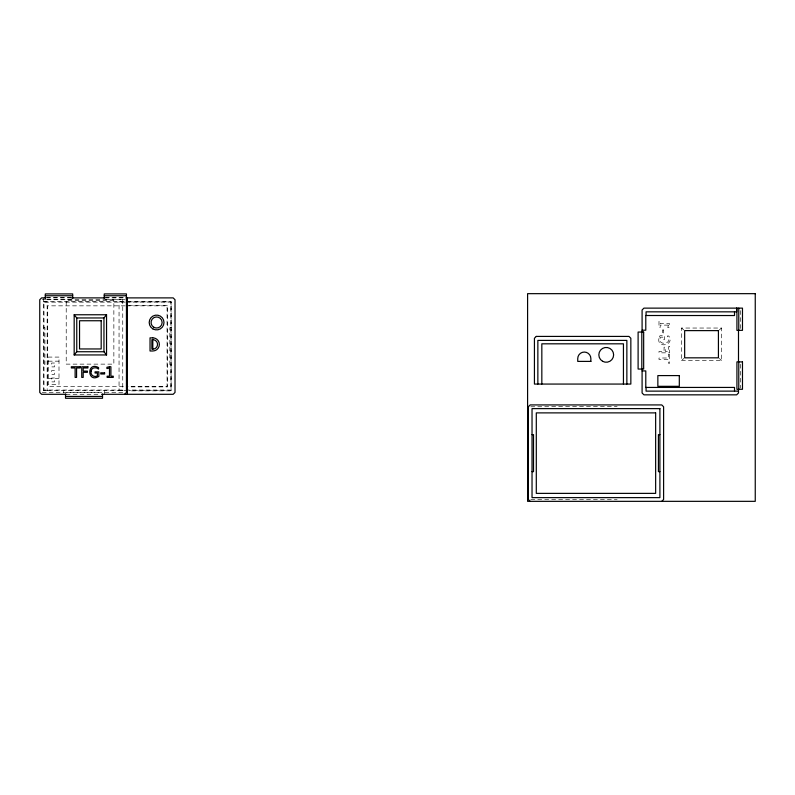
<?xml version="1.0" encoding="UTF-8"?>
<svg xmlns="http://www.w3.org/2000/svg" width="795" height="795" viewBox="0 0 795 795"><rect width="100%" height="100%" fill="white"/><g stroke="black" fill="none" stroke-linecap="round" stroke-linejoin="round"><path stroke-width="0.6" stroke-dasharray="3.98 2.98" d="M681.444 360.413L721.631 360.413L721.631 328.037L681.444 328.037L681.444 360.413L683.849 358.475M719.227 329.975L721.631 328.037M46.488 297.608L72.683 297.608M105.477 297.608L126.445 297.608M46.498 297.887L71.003 297.887M104.9 297.887L124.895 297.887M46.488 299.457L72.683 299.457M105.477 299.457L126.445 299.457M42.215 299.735L45.921 299.735M47.153 299.735L125.213 299.735M43.447 301.593L171.313 301.593L171.313 390.593L129.108 390.593M43.447 301.861L47.153 301.861L47.153 390.593M122.748 301.861L119.051 301.861L119.051 390.593M128.591 301.861L171.044 301.861L171.044 390.872L128.591 390.872M125.232 302.14L44.003 302.14L44.003 390.037L125.232 390.037M126.226 302.14L170.766 302.14L170.766 390.037L126.455 390.037M128.591 305.29L167.616 305.29L167.616 386.897L128.591 386.897M125.222 305.846L47.71 305.846L47.71 386.34L125.222 386.34M126.455 305.846L167.059 305.846L167.059 386.34L126.455 386.34M43.447 327.59L44.927 327.59L44.927 364.597L43.447 364.597M171.313 327.59L169.842 327.59L169.842 364.597L171.313 364.597M48.266 361.168L58.999 361.168M48.266 378.529L58.999 378.529M43.447 390.315L47.153 390.315M119.051 390.315L122.748 390.315M127.866 390.593L43.447 390.593L43.447 297.887M42.215 392.442L123.632 392.442M66.75 392.72L100.061 392.72M66.104 394.3L100.399 394.3M530.802 406.772L617.159 406.523M530.802 499.479L617.159 499.727M681.444 328.037L683.849 329.975M719.227 358.475L721.631 360.413M740.622 310.606L740.622 329.11M740.622 364.279L740.622 388.089M122.748 299.735L122.748 390.593M104.384 390.593L104.384 394.3M63.67 390.593L63.67 393.058M658.846 338.62C657.137 349.144 675.074 344.881 668.814 336.017L667.283 336.017C674.279 344.076 656.203 346.63 660.506 337.169L663.358 337.169L663.358 339.525L664.55 339.525L664.55 335.738L659.969 335.738L658.846 338.62M668.317 325.105L667.81 327.669L669.122 327.669L669.638 323.674L660.198 323.674L660.198 321.319L658.985 321.319L658.985 327.46L660.198 327.46L660.198 325.105L668.317 325.105M113.864 300.291L66.214 300.291L66.214 364.13L113.864 364.13L113.864 300.291M663.567 329.985L662.404 329.985L662.404 333.83L663.567 333.83L663.567 329.985M669.638 346.719L668.426 346.719L668.426 351.4L665.286 351.4L665.286 347.177L664.073 347.177L664.073 351.4L658.985 351.4L658.985 352.841L669.638 352.841L669.638 346.719M669.638 354.232L668.426 354.232L668.426 358.008L658.985 358.008L658.985 359.459L668.426 359.459L668.426 363.245L669.638 363.245L669.638 354.232M58.999 357.084L48.266 357.084L48.266 384.492L58.999 384.492L58.999 357.084M54.507 363.027L51.655 363.027L51.655 366.902L54.507 366.902L54.507 363.027M54.507 370.51L51.655 370.51L51.655 374.395L54.507 374.395L54.507 370.51M54.507 378.003L51.655 378.003L51.655 381.888L54.507 381.888L54.507 378.003"/><path stroke-width="1.19" d="M74.174 354.948L76.757 351.738L76.757 317.96L74.174 314.76L106.55 314.76L106.55 354.948L74.174 354.948L74.174 314.76M106.55 354.948L103.956 351.738L103.956 317.96L106.55 314.76M124.596 394.3L126.445 392.442L126.445 293.911L104.244 293.911L104.244 298.532M661.758 501.337L663.606 499.479L663.606 406.772L661.758 404.923L530.186 404.923L528.337 406.772L528.337 499.479L530.186 501.337M45.305 295.76L72.683 295.76M104.244 295.76L126.445 295.76M45.325 297.887L41.598 297.887L39.75 299.735L39.75 392.442L41.598 394.3L66.104 394.3M71.391 297.887L104.9 297.887M125.998 297.887L173.171 297.887L175.019 299.735L175.019 392.442L173.171 394.3L101.621 394.3M76.757 317.96L103.956 317.96M642.092 330.203L645.788 330.203L645.788 315.506L734.52 315.536L734.52 311.839M152.809 339.703L151.885 339.703L151.885 349.144L152.809 349.144A4.72 4.72 0 0 0 157.529 344.424A4.72 4.72 0 0 0 152.809 339.703L152.809 349.144M76.757 351.738L103.956 351.738M642.092 370.917L645.788 370.917L645.788 387.562M645.788 387.433L734.52 387.433L734.52 391.13M738.495 391.13L646.067 391.13L646.067 387.433M65.518 396.427L102.525 396.427M532.034 434.627L533.515 434.627L533.515 471.634L532.034 471.634M659.9 434.627L658.419 434.627L658.419 471.634L659.9 471.634M738.774 308.132L738.774 330.342M738.774 361.894L738.774 389.282M738.495 330.342L738.495 361.894M738.495 389.282L738.495 392.988L736.647 394.837L643.94 394.837L642.092 392.988L642.092 369.059M736.925 308.132L736.925 330.342L742.48 330.342L742.48 308.132L643.94 308.132L642.092 309.98L642.092 332.052M736.647 308.132L736.647 311.839L646.067 311.839L646.067 315.536M641.813 332.052L641.813 369.059M626.857 384.065L626.857 340.399L537.857 340.399L537.857 384.065M623.439 384.065L623.439 343.818L541.832 343.818L541.832 384.065M127.379 297.887L127.379 394.3M102.525 394.091L102.525 398.275L65.518 398.275L65.518 394.091M72.683 298.532L72.683 293.911L45.305 293.911L45.305 298.532M91.117 371.076C89.984 374.842 94.098 377.893 97.417 375.886L97.417 373.024L95.062 373.024L95.062 371.841L98.838 371.841L98.838 376.413C87.092 383.558 86.516 361.069 98.56 367.568L98.56 369.109C96.334 366.863 91.286 367.33 91.117 371.076M536.277 336.414L534.429 338.272L534.429 384.065L630.842 384.065L630.842 338.272L628.994 336.414L536.277 336.414M109.462 366.753L106.918 367.26L106.918 368.582L109.481 368.065L109.481 376.194L107.126 376.194L107.126 377.406L113.258 377.406L113.258 376.194L110.903 376.194L110.903 366.753L109.462 366.753M755.25 293.663L527.592 293.663L527.592 501.337L755.25 501.337L755.25 293.663M101.184 320.743L79.54 320.743L79.54 348.955L101.184 348.955L101.184 320.743M718.422 330.621L684.654 330.621L684.654 357.829L718.422 357.829L718.422 330.621M643.662 332.052L638.107 332.052L638.107 369.059L643.662 369.059L643.662 332.052M152.809 337.855L150.036 337.855L150.036 350.993L152.809 350.993A6.569 6.569 0 0 0 159.378 344.424A6.569 6.569 0 0 0 152.809 337.855M590.874 361.397L577.736 361.397L577.736 358.625A6.569 6.569 0 0 1 584.305 352.056A6.569 6.569 0 0 1 590.874 358.625L590.874 361.397M742.48 361.894L736.925 361.894L736.925 389.282L742.48 389.282L742.48 361.894M80.355 366.753L71.341 366.753L71.341 367.966L75.127 367.966L75.127 377.406L76.568 377.406L76.568 367.966L80.355 367.966L80.355 366.753M87.867 366.753L81.746 366.753L81.746 377.406L83.187 377.406L83.187 372.318L87.41 372.318L87.41 371.106L83.187 371.106L83.187 367.966L87.867 367.966L87.867 366.753M104.602 372.815L100.756 372.815L100.756 373.988L104.602 373.988L104.602 372.815M679.308 375.588L657.853 375.588L657.853 386.32L679.308 386.32L679.308 375.588M659.9 408.62L532.034 408.62L532.034 497.63L659.9 497.63L659.9 408.62M655.646 412.883L536.297 412.883L536.297 493.377L655.646 493.377L655.646 412.883M602.531 361.258A7.403 7.403 0 0 0 613.631 354.848A7.403 7.403 0 0 0 602.531 348.439A7.403 7.403 0 0 0 602.531 361.258M152.888 328.911A7.403 7.403 0 0 0 163.989 322.502A7.403 7.403 0 0 0 152.888 316.092A7.403 7.403 0 0 0 152.888 328.911M153.813 327.302A5.555 5.555 0 0 0 162.14 322.502A5.555 5.555 0 0 0 153.813 317.692A5.555 5.555 0 0 0 153.813 327.302"/></g></svg>
